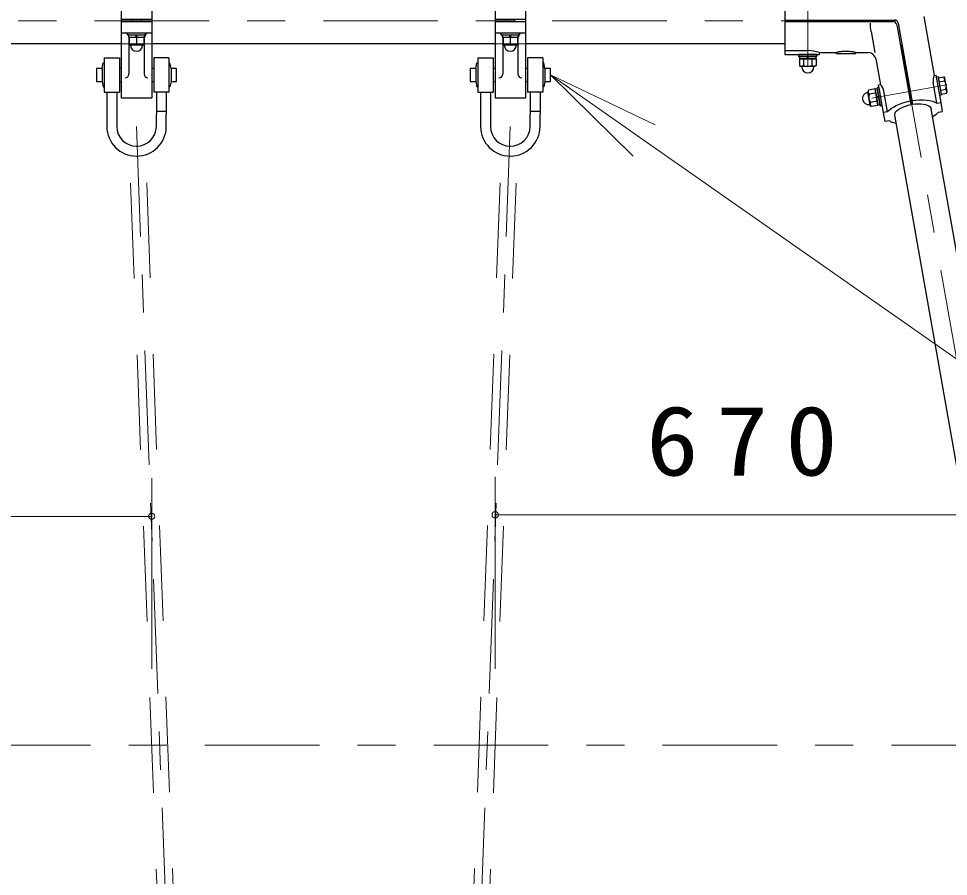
# Model space of a CAD drawing. Units: millimetres on the paper, scale 1:50. Extents: x 197 to 617, y 140 to 437.
# Drawn here: x 335.75 to 360.13, y 230.01 to 252.51 of the extents above; entities that cross this region are included whole.
import ezdxf

# ---------------------------------------------------------------- set-up
doc = ezdxf.new("R2010")
doc.units = ezdxf.units.MM
doc.linetypes.add('USER1', pattern=[4.5, 2.5, -2])
doc.linetypes.add('USER2', pattern=[6, 3, -1, 1, -1])
doc.layers.add('線', color=2, linetype='Continuous', lineweight=25)
doc.layers.add('補助', color=2, linetype='Continuous', lineweight=13)
doc.styles.add('ＭＳ ゴシック', font='')
doc.styles.get('ＭＳ ゴシック').set_extended_font_data('MS Gothic')

# ---------------------------------------------------------------- blocks, each defined once
blk = doc.blocks.new('dimension_origin')
at = {"color": 0, "linetype": 'Continuous', "lineweight": -2}
blk.add_circle((0, 0), 1.25, dxfattribs=at)

msp = doc.modelspace()

# ---------------------------------------------------------------- linework, layer by layer
at = {"layer": '線', "color": 1, "linetype": 'USER2', "lineweight": 13}
for p, q in [((356.442, 253.655), (356.442, 251.255)), ((358.742, 252.455), (302.642, 252.455)), ((366.704, 207.509), (358.786, 252.418)), ((360.091, 250.776), (358.121, 250.429)), ((339.847, 222.817), (338.842, 249.685)), ((347.638, 222.817), (348.642, 249.685)), ((361.636, 233.455), (243.649, 233.455))]:
    msp.add_line(p, q, dxfattribs=at)
at = {"layer": '線'}
for p, q in [((338.442, 253.22), (338.442, 250.435)), ((339.242, 253.22), (339.242, 250.435)), ((348.242, 253.22), (348.242, 250.435)), ((349.042, 253.22), (349.042, 250.435)), ((338.442, 252.5), (339.242, 252.5)), ((338.442, 252.435), (339.242, 252.435)), ((348.242, 252.5), (349.042, 252.5)), ((348.242, 252.435), (349.042, 252.435)), ((355.842, 252.475), (358.713, 252.475)), ((355.842, 252.435), (358.677, 252.435)), ((358.776, 252.353), (359.145, 250.26)), ((358.811, 252.393), (359.186, 250.267)), ((338.442, 252.135), (339.242, 252.135)), ((338.602, 252.135), (339.082, 252.135)), ((338.602, 252.085), (338.602, 252.135)), ((339.082, 252.135), (339.082, 252.085)), ((348.242, 252.135), (349.042, 252.135)), ((348.402, 252.135), (348.882, 252.135)), ((348.402, 252.085), (348.402, 252.135)), ((348.882, 252.135), (348.882, 252.085)), ((358.102, 252.17), (358.199, 251.62)), ((338.602, 252.085), (339.082, 252.085)), ((338.627, 252.085), (339.057, 252.085)), ((338.627, 252.085), (338.627, 252.025)), ((338.627, 252.025), (339.057, 252.025)), ((338.642, 252.035), (338.642, 251.057)), ((338.652, 252.025), (338.652, 251.831)), ((338.652, 252.025), (339.032, 252.025)), ((338.839, 252.025), (338.823, 252.085)), ((338.842, 252.025), (338.842, 251.848)), ((338.862, 252.025), (338.846, 252.085)), ((339.032, 252.025), (339.032, 251.831)), ((339.042, 252.035), (339.042, 251.057)), ((339.057, 252.085), (339.057, 252.025)), ((348.402, 252.085), (348.882, 252.085)), ((348.427, 252.085), (348.857, 252.085)), ((348.427, 252.085), (348.427, 252.025)), ((348.427, 252.025), (348.857, 252.025)), ((348.442, 252.035), (348.442, 251.057)), ((348.452, 252.025), (348.452, 251.831)), ((348.452, 252.025), (348.832, 252.025)), ((348.639, 252.025), (348.623, 252.085)), ((348.642, 252.025), (348.642, 251.848)), ((348.662, 252.025), (348.646, 252.085)), ((348.832, 252.025), (348.832, 251.831)), ((348.842, 252.035), (348.842, 251.057)), ((348.857, 252.085), (348.857, 252.025)), ((338.652, 251.831), (338.662, 251.825)), ((338.662, 251.825), (339.022, 251.825)), ((338.682, 251.815), (338.682, 251.825)), ((339.002, 251.815), (339.002, 251.825)), ((339.032, 251.831), (339.022, 251.825)), ((348.452, 251.831), (348.462, 251.825)), ((348.462, 251.825), (348.822, 251.825)), ((348.482, 251.815), (348.482, 251.825)), ((348.802, 251.815), (348.802, 251.825)), ((348.832, 251.831), (348.822, 251.825)), ((355.843, 251.673), (356.442, 251.673)), ((337.992, 251.485), (338.392, 251.485)), ((337.992, 251.485), (337.992, 250.585)), ((338.392, 251.485), (338.392, 250.585)), ((339.692, 251.485), (339.292, 251.485)), ((339.292, 251.485), (339.292, 250.585)), ((339.692, 251.485), (339.692, 250.585)), ((347.792, 251.485), (348.192, 251.485)), ((347.792, 251.485), (347.792, 250.585)), ((348.192, 251.485), (348.192, 250.585)), ((349.492, 251.485), (349.092, 251.485)), ((349.092, 251.485), (349.092, 250.585)), ((349.492, 251.485), (349.492, 250.585)), ((356.682, 251.57), (356.202, 251.57)), ((356.202, 251.57), (356.202, 251.52)), ((356.682, 251.52), (356.202, 251.52)), ((356.662, 251.46), (356.223, 251.46)), ((356.223, 251.46), (356.223, 251.283)), ((356.227, 251.52), (356.657, 251.52)), ((356.227, 251.52), (356.227, 251.46)), ((356.227, 251.46), (356.657, 251.46)), ((356.333, 251.46), (356.333, 251.283)), ((356.439, 251.46), (356.423, 251.52)), ((356.462, 251.46), (356.446, 251.52)), ((356.552, 251.46), (356.552, 251.283)), ((356.657, 251.52), (356.657, 251.46)), ((356.662, 251.46), (356.662, 251.283)), ((356.682, 251.52), (356.682, 251.57)), ((337.937, 251.205), (337.792, 251.205)), ((337.792, 251.205), (337.792, 250.865)), ((337.937, 251.205), (337.968, 251.352)), ((337.937, 251.205), (337.937, 250.866)), ((337.968, 251.352), (337.992, 251.347)), ((337.992, 251.347), (337.992, 250.723)), ((338.442, 251.205), (338.392, 251.205)), ((339.292, 251.205), (339.242, 251.205)), ((339.717, 251.352), (339.692, 251.347)), ((339.692, 251.347), (339.692, 250.723)), ((339.747, 251.205), (339.717, 251.352)), ((339.747, 251.205), (339.747, 250.866)), ((339.892, 251.205), (339.747, 251.205)), ((339.892, 250.865), (339.892, 251.205)), ((347.737, 251.205), (347.592, 251.205)), ((347.592, 251.205), (347.592, 250.865)), ((347.737, 251.205), (347.768, 251.352)), ((347.737, 251.205), (347.737, 250.866)), ((347.768, 251.352), (347.792, 251.347)), ((347.792, 251.347), (347.792, 250.723)), ((348.242, 251.205), (348.192, 251.205)), ((349.092, 251.205), (349.042, 251.205)), ((349.517, 251.352), (349.492, 251.347)), ((349.492, 251.347), (349.492, 250.723)), ((349.547, 251.205), (349.517, 251.352)), ((349.547, 251.205), (349.547, 250.866)), ((349.692, 251.205), (349.547, 251.205)), ((349.692, 250.865), (349.692, 251.205)), ((356.223, 251.283), (356.262, 251.26)), ((356.622, 251.26), (356.262, 251.26)), ((356.282, 251.25), (356.282, 251.26)), ((356.602, 251.25), (356.602, 251.26)), ((356.662, 251.283), (356.622, 251.26)), ((359.867, 250.982), (359.818, 250.973)), ((359.902, 250.5), (359.818, 250.973)), ((359.951, 250.509), (359.867, 250.982)), ((359.871, 250.961), (360.006, 250.985)), ((359.947, 250.529), (359.871, 250.961)), ((359.89, 250.853), (360.025, 250.877)), ((360.006, 250.985), (360.035, 250.95)), ((360.098, 250.596), (360.035, 250.95)), ((337.792, 250.865), (337.937, 250.865)), ((337.937, 250.866), (337.968, 250.718)), ((337.968, 250.718), (337.992, 250.723)), ((338.392, 250.865), (338.442, 250.865)), ((339.242, 250.865), (339.292, 250.865)), ((339.717, 250.718), (339.692, 250.723)), ((339.747, 250.866), (339.717, 250.718)), ((339.747, 250.865), (339.892, 250.865)), ((347.592, 250.865), (347.737, 250.865)), ((347.737, 250.866), (347.768, 250.718)), ((347.768, 250.718), (347.792, 250.723)), ((348.192, 250.865), (348.242, 250.865)), ((349.042, 250.865), (349.092, 250.865)), ((349.517, 250.718), (349.492, 250.723)), ((349.547, 250.866), (349.517, 250.718)), ((349.547, 250.865), (349.692, 250.865)), ((358.03, 250.637), (358.015, 250.594)), ((358.205, 250.668), (358.03, 250.637)), ((358.281, 250.235), (358.205, 250.668)), ((358.265, 250.674), (358.206, 250.663)), ((358.206, 250.663), (358.28, 250.24)), ((358.31, 250.707), (358.26, 250.698)), ((358.344, 250.226), (358.26, 250.698)), ((358.265, 250.674), (358.339, 250.25)), ((358.393, 250.234), (358.31, 250.707)), ((359.826, 250.292), (359.73, 250.834)), ((359.928, 250.637), (360.063, 250.661)), ((337.992, 250.585), (338.392, 250.585)), ((338.062, 250.585), (338.062, 249.685)), ((338.322, 250.585), (338.322, 249.685)), ((338.442, 250.435), (339.242, 250.435)), ((339.692, 250.585), (339.292, 250.585)), ((339.362, 250.585), (339.362, 250.005)), ((339.622, 250.585), (339.622, 250.005)), ((347.792, 250.585), (348.192, 250.585)), ((347.862, 250.585), (347.862, 249.685)), ((348.122, 250.585), (348.122, 249.685)), ((348.242, 250.435), (349.042, 250.435)), ((349.492, 250.585), (349.092, 250.585)), ((349.162, 250.585), (349.162, 250.005)), ((349.422, 250.585), (349.422, 250.005)), ((358.008, 250.573), (358.018, 250.574)), ((358.077, 250.24), (358.015, 250.594)), ((358.224, 250.56), (358.049, 250.529)), ((358.242, 250.455), (358.299, 250.481)), ((358.246, 250.432), (358.303, 250.459)), ((358.535, 250.064), (358.44, 250.607)), ((359.902, 250.5), (359.951, 250.509)), ((359.947, 250.529), (360.082, 250.553)), ((360.082, 250.553), (360.098, 250.596)), ((358.064, 250.258), (358.074, 250.259)), ((358.106, 250.205), (358.077, 250.24)), ((358.262, 250.344), (358.087, 250.313)), ((358.281, 250.235), (358.106, 250.205)), ((358.339, 250.25), (358.28, 250.24)), ((358.344, 250.226), (358.393, 250.234)), ((339.362, 250.085), (339.622, 250.085)), ((339.362, 249.685), (339.362, 250.005)), ((339.622, 249.685), (339.622, 250.005)), ((349.162, 250.085), (349.422, 250.085)), ((349.162, 249.685), (349.162, 250.005)), ((349.422, 249.685), (349.422, 250.005))]:
    msp.add_line(p, q, dxfattribs=at)
at = {"layer": '線', "color": 7}
for p, q in [((355.842, 253.29), (355.842, 252.475)), ((355.842, 252.435), (355.842, 251.62)), ((359.487, 252.563), (359.759, 251.023)), ((338.442, 251.85), (326.442, 251.85)), ((348.242, 251.85), (339.242, 251.85)), ((355.842, 251.85), (349.042, 251.85)), ((355.842, 251.62), (355.842, 251.57)), ((356.742, 251.62), (356.742, 251.57)), ((356.742, 251.62), (357.192, 251.62)), ((357.192, 251.59), (357.192, 251.62)), ((357.692, 251.59), (357.692, 251.62)), ((357.692, 251.62), (358.031, 251.62)), ((355.842, 251.57), (356.742, 251.57)), ((357.692, 251.59), (357.192, 251.59)), ((358.228, 251.455), (358.348, 250.775)), ((359.759, 251.023), (359.808, 251.032)), ((359.935, 250.311), (359.808, 251.032)), ((358.348, 250.775), (358.299, 250.766)), ((358.426, 250.045), (358.299, 250.766)), ((367.156, 207.747), (359.68, 250.145)), ((359.826, 250.292), (359.935, 250.311)), ((359.976, 250.077), (359.935, 250.311)), ((358.535, 250.064), (358.426, 250.045)), ((358.467, 249.811), (358.426, 250.045)), ((366.199, 207.578), (358.723, 249.977)), ((359.867, 250.058), (359.976, 250.077)), ((358.577, 249.83), (358.467, 249.811))]:
    msp.add_line(p, q, dxfattribs=at)
at = {"layer": '線', "linetype": 'USER1', "lineweight": 13}
for p, q in [((338.722, 252.5), (338.722, 252.435)), ((338.962, 252.5), (338.962, 252.435)), ((348.522, 252.5), (348.522, 252.435)), ((348.762, 252.5), (348.762, 252.435))]:
    msp.add_line(p, q, dxfattribs=at)
at = {"layer": '線', "color": 4, "linetype": 'USER1', "lineweight": 13}
for p, q in [((338.442, 251.85), (339.242, 251.85)), ((348.242, 251.85), (349.042, 251.85)), ((339.622, 223.209), (338.632, 249.678)), ((340.042, 223.225), (339.052, 249.693)), ((347.443, 223.225), (348.432, 249.693)), ((347.863, 223.209), (348.852, 249.678))]:
    msp.add_line(p, q, dxfattribs=at)
at = {"layer": '線'}
for points in [[(358.102, 252.17), (358.088, 252.283), (358.083, 252.395)], [(357.192, 251.62), (357.194, 251.625), (357.201, 251.63), (357.211, 251.634), (357.226, 251.638), (357.244, 251.642), (357.266, 251.646), (357.29, 251.649), (357.317, 251.652), (357.347, 251.654), (357.378, 251.655), (357.41, 251.656), (357.442, 251.657), (357.475, 251.656), (357.507, 251.655), (357.538, 251.654), (357.567, 251.652), (357.594, 251.649), (357.619, 251.646), (357.641, 251.642), (357.659, 251.638), (357.673, 251.634), (357.684, 251.63), (357.69, 251.625), (357.692, 251.62)], [(358.723, 249.977), (358.723, 250.007), (358.734, 250.039), (358.756, 250.071), (358.788, 250.103), (358.83, 250.135), (358.88, 250.165), (358.938, 250.193), (359.002, 250.219), (359.072, 250.241), (359.145, 250.26)], [(359.186, 250.267), (359.261, 250.274), (359.334, 250.277), (359.403, 250.275), (359.468, 250.269), (359.525, 250.257), (359.575, 250.242), (359.616, 250.223), (359.648, 250.2), (359.669, 250.174), (359.68, 250.145)]]:
    msp.add_lwpolyline(points, dxfattribs=at)
at = {"layer": '線', "color": 7}
for points in [[(358.535, 250.064), (358.575, 250.108), (358.627, 250.152), (358.69, 250.193), (358.763, 250.233), (358.845, 250.27), (358.934, 250.302), (359.029, 250.331), (359.128, 250.355)], [(359.169, 250.362), (359.271, 250.374), (359.37, 250.379), (359.465, 250.379), (359.554, 250.373), (359.637, 250.36), (359.71, 250.343), (359.774, 250.32), (359.826, 250.292)], [(359.867, 250.058), (359.805, 249.994), (359.718, 249.932)], [(358.76, 249.763), (358.657, 249.791), (358.577, 249.83)]]:
    msp.add_lwpolyline(points, dxfattribs=at)
at = {"layer": '線'}
for centre, radius, start, end in [((358.677, 252.335), 0.1, 10, 90), ((358.713, 252.375), 0.1, 10, 90), ((338.542, 252.035), 0.1, 0, 90), ((339.142, 252.035), 0.1, 90, 180), ((348.342, 252.035), 0.1, 0, 90), ((348.942, 252.035), 0.1, 90, 180), ((338.747, 252.106), 0.274, 249.7445, 290.2556), ((338.937, 252.106), 0.274, 249.7445, 290.2556), ((348.547, 252.106), 0.274, 249.7445, 290.2556), ((348.737, 252.106), 0.274, 249.7445, 290.2556), ((338.842, 251.815), 0.16, 180, 0), ((348.642, 251.815), 0.16, 180, 0), ((356.441, 250.787), 0.886, 70.1405, 89.9272), ((356.278, 251.378), 0.11, 240, 300), ((356.442, 251.25), 0.16, 180, 0), ((356.442, 251.536), 0.276, 246.5735, 293.4265), ((356.607, 251.378), 0.11, 240, 300), ((338.542, 251.057), 0.1, 270, 0), ((339.142, 251.057), 0.1, 180, 270), ((348.342, 251.057), 0.1, 270, 0), ((348.942, 251.057), 0.1, 180, 270), ((360.077, 250.879), 0.35, 155.6101, 187.3206), ((359.922, 250.915), 0.11, 340, 40), ((359.795, 250.725), 0.276, 346.5735, 33.4265), ((358.133, 250.599), 0.11, 160, 220), ((358.098, 250.53), 0.35, 12.6794, 44.3899), ((359.979, 250.591), 0.11, 340, 40), ((358.036, 250.415), 0.16, 100, 280), ((358.318, 250.465), 0.276, 166.5735, 213.4265), ((358.19, 250.275), 0.11, 160, 220), ((338.842, 249.685), 0.78, 180, 0), ((338.842, 249.685), 0.52, 180, 0), ((348.642, 249.685), 0.78, 180, 0), ((348.642, 249.685), 0.52, 180, 0)]:
    msp.add_arc(centre, radius, start, end, dxfattribs=at)
at = {"layer": '線', "color": 7}
msp.add_arc((358.031, 251.42), 0.2, 10, 90, dxfattribs=at)
at = {"layer": '補助'}
for p, q in [((349.692, 251.035), (352.15, 249.315)), ((352.437, 249.724), (349.692, 251.035)), ((351.863, 248.905), (349.692, 251.035)), ((352.15, 249.315), (367.656, 238.457)), ((339.239, 235.455), (339.239, 240.455)), ((348.246, 235.455), (348.246, 240.496)), ((325.646, 239.455), (339.239, 239.455)), ((348.246, 239.496), (361.636, 239.496))]:
    msp.add_line(p, q, dxfattribs=at)

# ---------------------------------------------------------------- block references
at = {"layer": '補助', "xscale": 0.0667, "yscale": 0.0667, "rotation": 180}
msp.add_blockref('dimension_origin', (339.239, 239.455), dxfattribs=at)
at = {"layer": '補助', "xscale": 0.0667, "yscale": 0.0667}
msp.add_blockref('dimension_origin', (348.246, 239.496), dxfattribs=at)

# ---------------------------------------------------------------- texts
at = {"layer": '補助', "insert": (354.941, 240.496), "char_height": 1.833, "attachment_point": 8, "style": 'ＭＳ ゴシック'}
msp.add_mtext('\\T1.33;\\W1.1;670', dxfattribs=at)

doc.saveas('drawing.dxf')
